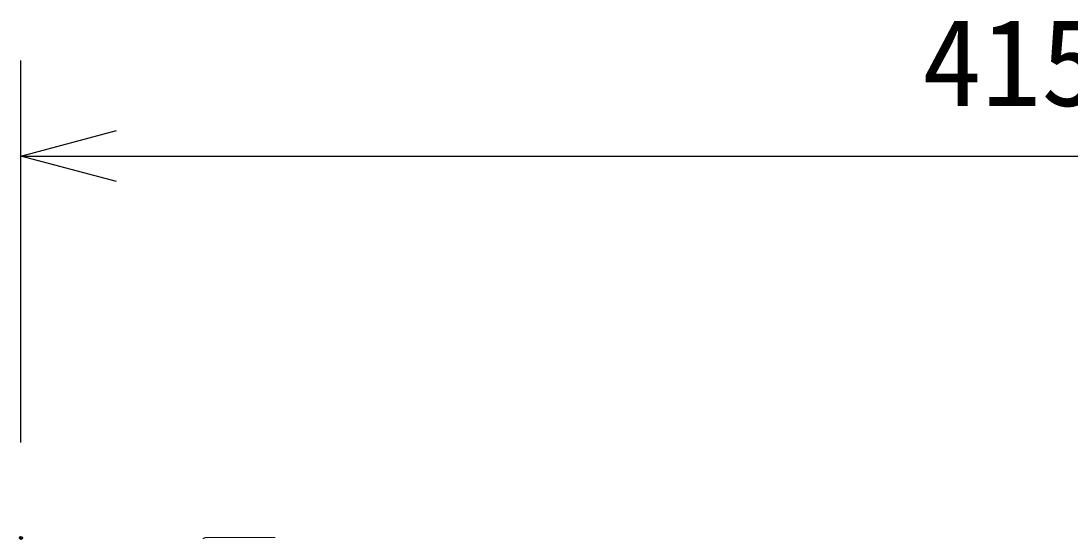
# Model space of a CAD drawing. Units: millimetres, scale not verified. Extents: x -63 to 62, y -57 to 57.
# Drawn here: x 13.46 to 35.47, y 21.48 to 32.34 of the extents above; entities that cross this region are included whole.
import ezdxf
from ezdxf.enums import TextEntityAlignment as Align

# ---------------------------------------------------------------- set-up
doc = ezdxf.new("R2010")
doc.units = ezdxf.units.MM
doc.header["$LTSCALE"] = 0.125
doc.header["$PDMODE"] = 32
doc.header["$PDSIZE"] = 0.0625
for name, color, linetype in [('0-0_0', 7, 'Continuous'), ('0-1_DEFPOINTS', 7, 'Continuous'), ('0-5_SUNPO', 7, 'Continuous')]:
    doc.layers.add(name, color=color, linetype=linetype)
doc.layers.add('0-4_GAIKEI', color=1, linetype='Continuous', lineweight=18)
doc.styles.add('ＭＳ ゴシック', font='')
doc.styles.get('ＭＳ ゴシック').set_extended_font_data('MS Gothic')

# ---------------------------------------------------------------- blocks, each defined once
blk = doc.blocks.new('_OPEN30')
at = {"layer": '0-0_0'}
blk.add_line((0, 0), (-1, 0), dxfattribs=at)
blk.add_lwpolyline([(-1, 0.26795), (0, 0), (-1, -0.26795)], dxfattribs=at)
blk = doc.blocks.new('D4')
at = {"layer": '0-1_DEFPOINTS'}
blk.add_point((10.1272, 20.0493), dxfattribs=at)
at = {"layer": '0-5_SUNPO'}
for p, q in [((10.1272, 22.0493), (10.1272, 30.0493)), ((12.1272, 28.0493), (49.6612, 28.0493))]:
    blk.add_line(p, q, dxfattribs=at)
at = {"layer": '0-5_SUNPO', "xscale": 2, "yscale": 2, "rotation": 180}
blk.add_blockref('_OPEN30', (10.1272, 28.0493), dxfattribs=at)
at = {"layer": '0-5_SUNPO', "style": 'ＭＳ ゴシック'}
blk.add_text('415', height=1.833, dxfattribs=at).set_placement((29.0192, 28.5493), align=Align.BOTTOM_LEFT)

msp = doc.modelspace()

# ---------------------------------------------------------------- linework, layer by layer
at = {"layer": '0-4_GAIKEI'}
for p, q in [((17.3393, 21.5133), (17.345, 21.5135)), ((17.345, 21.5135), (17.8394, 21.5135)), ((17.9614, 21.5135), (18.1692, 21.5135)), ((18.2913, 21.5135), (18.6592, 21.5135))]:
    msp.add_line(p, q, dxfattribs=at)
for points in [[(17.3393, 21.5133), (17.3349, 21.513), (17.3302, 21.5123), (17.3257, 21.5116), (17.3211, 21.5106), (17.3166, 21.5093), (17.3121, 21.5079), (17.3078, 21.5063), (17.3035, 21.5045), (17.2992, 21.5025), (17.2952, 21.5001), (17.293, 21.4988), (17.2909, 21.4976), (17.2687, 21.4835)], [(17.8394, 21.5135), (17.9255, 21.5135), (17.9615, 21.5135)], [(18.1692, 21.5135), (18.2555, 21.5135), (18.2913, 21.5135)], [(18.6592, 21.5135), (18.7455, 21.5135), (18.7813, 21.5135)]]:
    msp.add_lwpolyline(points, dxfattribs=at)

# ---------------------------------------------------------------- block references
at = {"layer": '0-5_SUNPO'}
msp.add_blockref('D4', (3.3288, 1.4578), dxfattribs=at)

doc.saveas('drawing.dxf')
